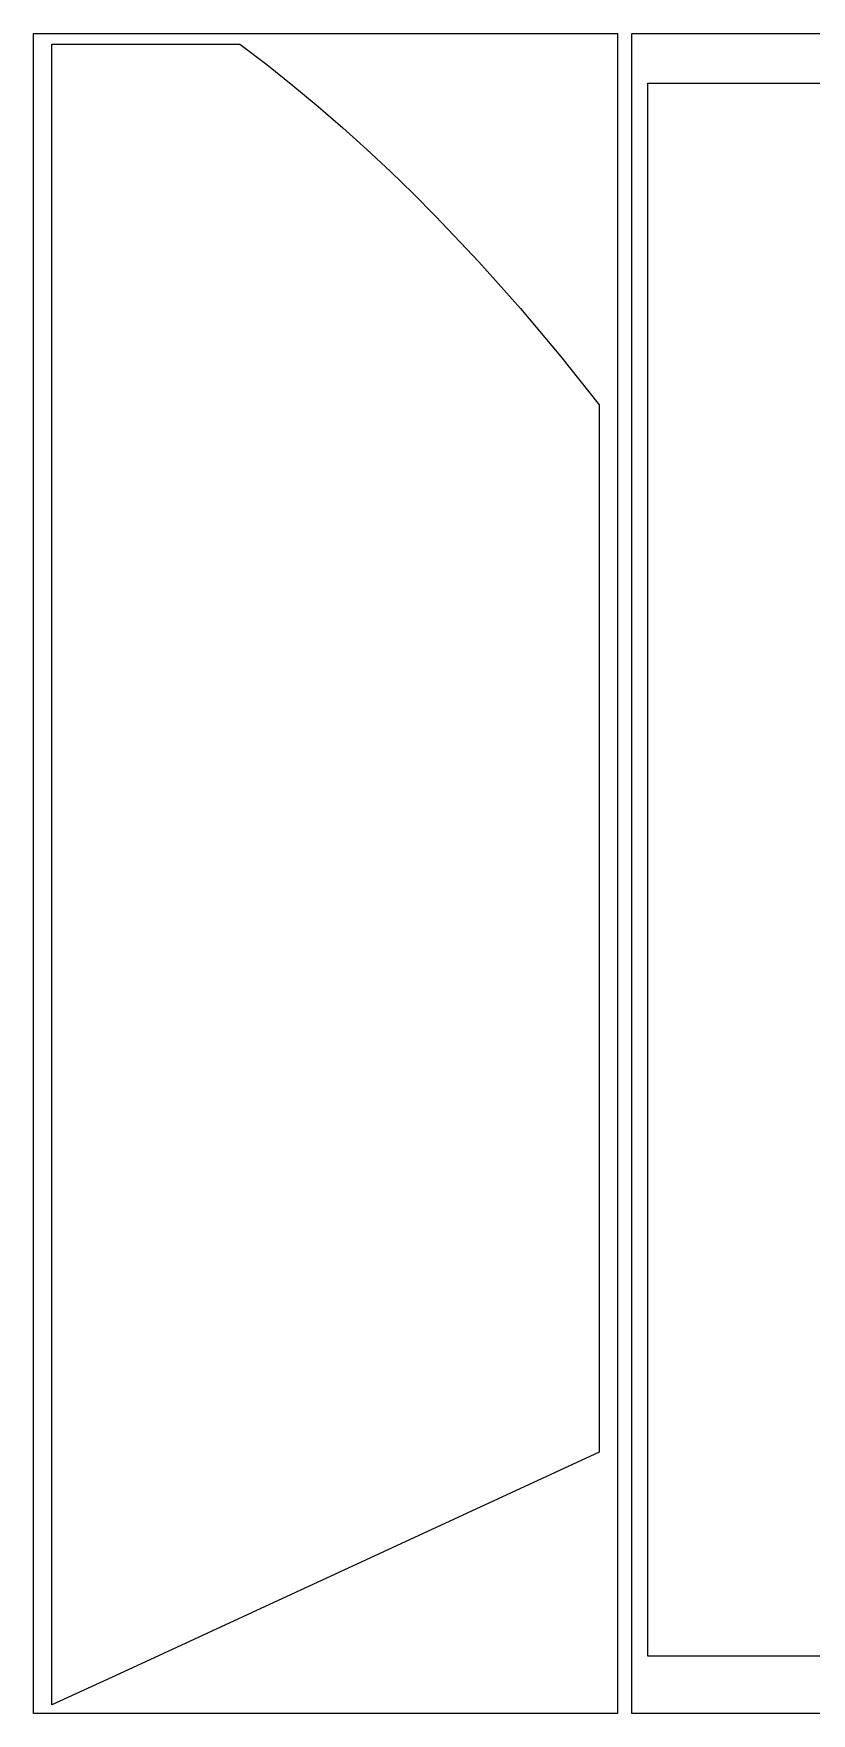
# Model space of a CAD drawing. Extents: x -67 to 553, y 0 to 8091.
# Drawn here: x -20.1 to 197.5, y 4664.3 to 5134.1 of the extents above; entities that cross this region are included whole.
import ezdxf

# ---------------------------------------------------------------- set-up
doc = ezdxf.new("R2010")
doc.units = 0

msp = doc.modelspace()

# ---------------------------------------------------------------- linework, layer by layer
at = {"layer": 'Calque_1'}
for p, q in [((-20.0877, 4664.28), (-20.0877, 5134.15)), ((-20.0877, 5134.15), (143.256, 5134.15)), ((-14.95431, 4666.6512), (-14.9543, 5131.22)), ((-14.9543, 5131.22), (3.92779, 5131.22)), ((3.92779, 5131.22), (37.6467, 5131.22)), ((37.6466, 5131.22), (45.135289, 5125.479155)), ((143.256, 5134.15), (143.256, 4664.28)), ((147.256, 4664.28), (147.256, 5134.15)), ((147.256, 5134.15), (530.912, 5134.15)), ((45.135289, 5125.479155), (52.420713, 5119.657901)), ((52.420713, 5119.657901), (59.511865, 5113.757256)), ((151.746, 4756.79), (151.746, 5120.28)), ((151.746, 5120.28), (527.091, 5120.28)), ((59.511865, 5113.757256), (66.417737, 5107.778239)), ((66.417737, 5107.778239), (73.147322, 5101.72187)), ((73.147322, 5101.72187), (79.709612, 5095.589167)), ((79.709612, 5095.589167), (86.113599, 5089.38115)), ((86.113599, 5089.38115), (92.368275, 5083.098838)), ((92.368275, 5083.098838), (104.465666, 5070.315403)), ((104.465666, 5070.315403), (116.073725, 5057.247017)), ((116.073725, 5057.247017), (127.26439, 5043.901832)), ((127.26439, 5043.901832), (138.1096, 5030.288)), ((138.11, 5030.29), (138.098094, 4737.319)), ((151.746, 4680.28), (151.746, 4756.79)), ((138.098094, 4737.319), (3.928094, 4675.3672)), ((527.091, 4680.28), (151.746, 4680.28)), ((3.92779, 4675.37), (-14.95431, 4666.6512)), ((3.928094, 4675.3672), (3.92779, 4675.37)), ((143.256, 4664.28), (-20.0877, 4664.28)), ((530.912, 4664.28), (147.256, 4664.28))]:
    msp.add_line(p, q, dxfattribs=at)

doc.saveas('drawing.dxf')
